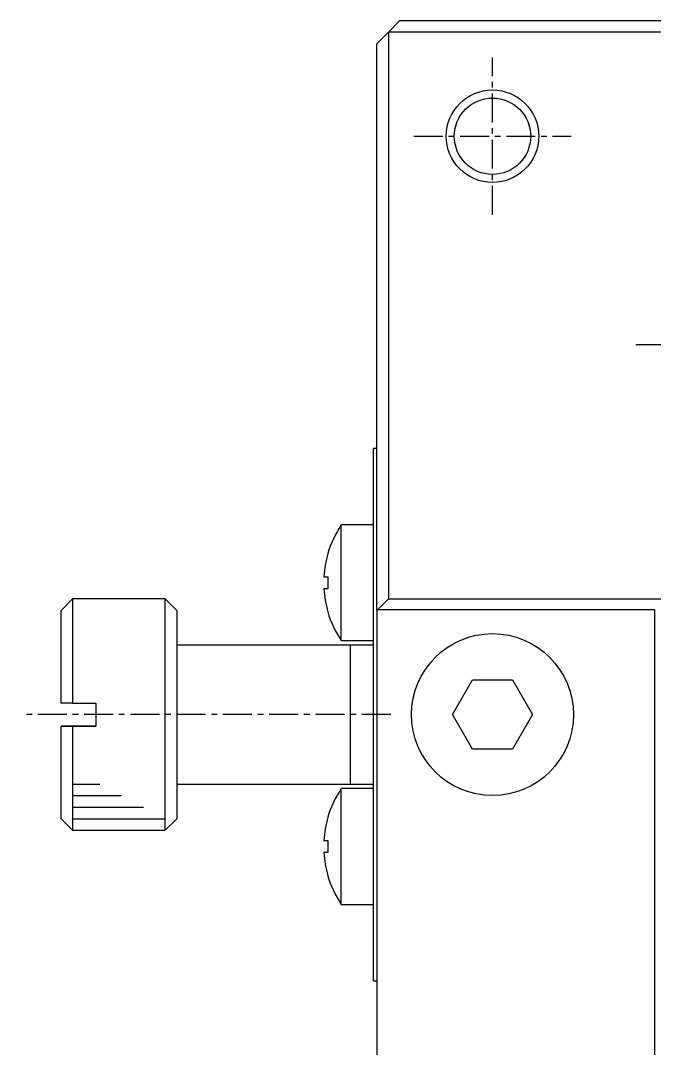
# Model space of a CAD drawing. Extents: x 61 to 317, y 68 to 332.
# Drawn here: x 82.99 to 110.39, y 263.73 to 308.16 of the extents above; entities that cross this region are included whole.
import ezdxf

# ---------------------------------------------------------------- set-up
doc = ezdxf.new("R2010")
doc.units = 0
doc.linetypes.add('CENTER', pattern=[2, 1.25, -0.25, 0.25, -0.25])
doc.layers.get('0').update_dxf_attribs({"linetype": 'CONTINUOUS'})
doc.layers.add('CENTER', color=1, linetype='CENTER')

msp = doc.modelspace()

# ---------------------------------------------------------------- linework, layer by layer
at = {"color": 7, "linetype": 'CONTINUOUS'}
for p, q in [((99.387, 308.163), (98.887, 307.663)), ((99.387, 308.163), (121.387, 308.163)), ((98.887, 307.663), (98.387, 307.163)), ((157.887, 307.663), (98.887, 307.663)), ((98.887, 307.663), (98.887, 283.163)), ((98.387, 282.663), (98.387, 307.163)), ((98.237, 283.863), (98.237, 289.663)), ((96.845, 281.363), (96.845, 286.363)), ((98.237, 286.363), (96.845, 286.363)), ((96.268, 285.125), (96.274, 285.122)), ((96.102, 284.123), (96.274, 284.123)), ((96.274, 283.603), (96.102, 283.603)), ((98.237, 272.463), (98.237, 283.863)), ((85.237, 283.163), (84.737, 282.663)), ((85.237, 283.163), (85.237, 278.663)), ((89.237, 283.163), (85.237, 283.163)), ((89.737, 282.663), (89.237, 283.163)), ((89.237, 273.163), (89.237, 283.163)), ((98.887, 283.163), (98.431, 282.707)), ((98.887, 283.163), (157.887, 283.163)), ((84.737, 278.663), (84.737, 282.663)), ((89.737, 282.663), (89.737, 273.663)), ((89.737, 282.663), (89.737, 281.163)), ((96.274, 282.604), (96.268, 282.601)), ((96.274, 282.604), (96.268, 282.601)), ((98.431, 282.707), (98.387, 282.663)), ((98.387, 282.663), (98.387, 248.163)), ((98.431, 282.707), (110.387, 282.707)), ((96.845, 281.363), (98.237, 281.363)), ((97.237, 281.163), (89.737, 281.163)), ((89.737, 281.163), (89.737, 275.163)), ((89.737, 281.163), (89.737, 278.163)), ((97.237, 281.163), (97.237, 275.163)), ((97.237, 281.163), (97.237, 275.163)), ((98.237, 281.163), (97.237, 281.163)), ((101.655, 278.163), (102.521, 279.663)), ((102.521, 279.663), (104.253, 279.663)), ((104.253, 279.663), (105.119, 278.163)), ((85.237, 278.663), (84.737, 278.663)), ((85.237, 278.663), (86.237, 278.663)), ((86.237, 278.663), (86.237, 277.663)), ((89.737, 278.163), (89.737, 275.163)), ((102.521, 276.663), (101.655, 278.163)), ((105.119, 278.163), (104.253, 276.663)), ((84.737, 273.663), (84.737, 277.663)), ((85.237, 277.663), (84.737, 277.663)), ((84.737, 277.663), (85.237, 277.663)), ((85.237, 277.663), (85.237, 273.163)), ((86.237, 277.663), (85.237, 277.663)), ((85.237, 277.663), (86.237, 277.663)), ((104.253, 276.663), (102.521, 276.663)), ((89.737, 275.163), (89.737, 273.663)), ((89.737, 275.163), (97.237, 275.163)), ((97.237, 275.163), (98.237, 275.163)), ((96.845, 269.963), (96.845, 274.963)), ((98.237, 274.963), (96.845, 274.963)), ((96.268, 273.725), (96.274, 273.722)), ((84.737, 273.663), (85.237, 273.163)), ((89.237, 273.163), (89.737, 273.663)), ((85.237, 273.163), (89.237, 273.163)), ((96.102, 272.723), (96.274, 272.723)), ((98.237, 271.388), (98.237, 272.463)), ((96.274, 272.203), (96.102, 272.203)), ((96.274, 271.204), (96.268, 271.201)), ((96.274, 271.204), (96.268, 271.201)), ((98.237, 266.663), (98.237, 271.388)), ((96.845, 269.963), (98.237, 269.963))]:
    msp.add_line(p, q, dxfattribs=at)
at = {"color": 9, "linetype": 'CONTINUOUS'}
for p, q in [((98.387, 289.663), (98.237, 289.663)), ((110.387, 282.707), (110.387, 248.163)), ((98.237, 266.663), (98.387, 266.663))]:
    msp.add_line(p, q, dxfattribs=at)
at = {"color": 3, "linetype": 'CONTINUOUS'}
for p, q in [((85.237, 275.163), (86.416, 275.163)), ((85.237, 274.663), (87.356, 274.663)), ((85.237, 274.163), (88.297, 274.163)), ((85.237, 273.663), (89.237, 273.663))]:
    msp.add_line(p, q, dxfattribs=at)
at = {"color": 7, "linetype": 'CONTINUOUS'}
for points in [[(96.274, 284.123, 0), (96.274, 284.119, 0), (96.274, 284.115, 0), (96.274, 284.111, 0), (96.274, 284.107, 0), (96.273, 284.103, 0), (96.273, 284.099, 0), (96.273, 284.095, 0), (96.273, 284.091, 0), (96.273, 284.087, 0), (96.272, 284.082, 0), (96.272, 284.078, 0), (96.272, 284.074, 0), (96.272, 284.07, 0), (96.272, 284.066, 0), (96.272, 284.062, 0), (96.271, 284.058, 0), (96.271, 284.054, 0), (96.271, 284.05, 0), (96.271, 284.046, 0), (96.271, 284.042, 0), (96.271, 284.038, 0), (96.27, 284.034, 0), (96.27, 284.03, 0), (96.27, 284.026, 0), (96.27, 284.022, 0), (96.27, 284.017, 0), (96.27, 284.013, 0), (96.27, 284.009, 0), (96.27, 284.005, 0), (96.269, 284.001, 0), (96.269, 283.997, 0), (96.269, 283.993, 0), (96.269, 283.989, 0), (96.269, 283.985, 0), (96.269, 283.981, 0), (96.269, 283.977, 0), (96.269, 283.973, 0), (96.269, 283.969, 0), (96.269, 283.965, 0), (96.269, 283.961, 0), (96.268, 283.957, 0), (96.268, 283.952, 0), (96.268, 283.948, 0), (96.268, 283.944, 0), (96.268, 283.94, 0), (96.268, 283.936, 0), (96.268, 283.932, 0), (96.268, 283.928, 0), (96.268, 283.924, 0), (96.268, 283.92, 0), (96.268, 283.916, 0), (96.268, 283.912, 0), (96.268, 283.908, 0), (96.268, 283.904, 0), (96.268, 283.9, 0), (96.268, 283.896, 0), (96.268, 283.892, 0), (96.268, 283.887, 0), (96.268, 283.883, 0), (96.268, 283.879, 0), (96.268, 283.875, 0), (96.268, 283.871, 0), (96.268, 283.867, 0), (96.268, 283.863, 0), (96.268, 283.859, 0), (96.268, 283.855, 0), (96.268, 283.851, 0), (96.268, 283.847, 0), (96.268, 283.843, 0), (96.268, 283.839, 0), (96.268, 283.835, 0), (96.268, 283.831, 0), (96.268, 283.826, 0), (96.268, 283.822, 0), (96.268, 283.818, 0), (96.268, 283.814, 0), (96.268, 283.81, 0), (96.268, 283.806, 0), (96.268, 283.802, 0), (96.268, 283.798, 0), (96.268, 283.794, 0), (96.268, 283.79, 0), (96.268, 283.786, 0), (96.268, 283.782, 0), (96.268, 283.778, 0), (96.268, 283.774, 0), (96.268, 283.77, 0), (96.269, 283.766, 0), (96.269, 283.761, 0), (96.269, 283.757, 0), (96.269, 283.753, 0), (96.269, 283.749, 0), (96.269, 283.745, 0), (96.269, 283.741, 0), (96.269, 283.737, 0), (96.269, 283.733, 0), (96.269, 283.729, 0), (96.269, 283.725, 0), (96.27, 283.721, 0), (96.27, 283.717, 0), (96.27, 283.713, 0), (96.27, 283.709, 0), (96.27, 283.705, 0), (96.27, 283.7, 0), (96.27, 283.696, 0), (96.27, 283.692, 0), (96.271, 283.688, 0), (96.271, 283.684, 0), (96.271, 283.68, 0), (96.271, 283.676, 0), (96.271, 283.672, 0), (96.271, 283.668, 0), (96.272, 283.664, 0), (96.272, 283.66, 0), (96.272, 283.656, 0), (96.272, 283.652, 0), (96.272, 283.648, 0), (96.272, 283.644, 0), (96.273, 283.64, 0), (96.273, 283.636, 0), (96.273, 283.631, 0), (96.273, 283.627, 0), (96.273, 283.623, 0), (96.274, 283.619, 0), (96.274, 283.615, 0), (96.274, 283.611, 0), (96.274, 283.607, 0), (96.274, 283.603, 0)], [(96.274, 272.723, 0), (96.274, 272.719, 0), (96.274, 272.715, 0), (96.274, 272.711, 0), (96.274, 272.707, 0), (96.273, 272.703, 0), (96.273, 272.699, 0), (96.273, 272.695, 0), (96.273, 272.691, 0), (96.273, 272.687, 0), (96.272, 272.682, 0), (96.272, 272.678, 0), (96.272, 272.674, 0), (96.272, 272.67, 0), (96.272, 272.666, 0), (96.272, 272.662, 0), (96.271, 272.658, 0), (96.271, 272.654, 0), (96.271, 272.65, 0), (96.271, 272.646, 0), (96.271, 272.642, 0), (96.271, 272.638, 0), (96.27, 272.634, 0), (96.27, 272.63, 0), (96.27, 272.626, 0), (96.27, 272.622, 0), (96.27, 272.617, 0), (96.27, 272.613, 0), (96.27, 272.609, 0), (96.27, 272.605, 0), (96.269, 272.601, 0), (96.269, 272.597, 0), (96.269, 272.593, 0), (96.269, 272.589, 0), (96.269, 272.585, 0), (96.269, 272.581, 0), (96.269, 272.577, 0), (96.269, 272.573, 0), (96.269, 272.569, 0), (96.269, 272.565, 0), (96.269, 272.561, 0), (96.268, 272.557, 0), (96.268, 272.552, 0), (96.268, 272.548, 0), (96.268, 272.544, 0), (96.268, 272.54, 0), (96.268, 272.536, 0), (96.268, 272.532, 0), (96.268, 272.528, 0), (96.268, 272.524, 0), (96.268, 272.52, 0), (96.268, 272.516, 0), (96.268, 272.512, 0), (96.268, 272.508, 0), (96.268, 272.504, 0), (96.268, 272.5, 0), (96.268, 272.496, 0), (96.268, 272.492, 0), (96.268, 272.487, 0), (96.268, 272.483, 0), (96.268, 272.479, 0), (96.268, 272.475, 0), (96.268, 272.471, 0), (96.268, 272.467, 0), (96.268, 272.463, 0), (96.268, 272.459, 0), (96.268, 272.455, 0), (96.268, 272.451, 0), (96.268, 272.447, 0), (96.268, 272.443, 0), (96.268, 272.439, 0), (96.268, 272.435, 0), (96.268, 272.431, 0), (96.268, 272.426, 0), (96.268, 272.422, 0), (96.268, 272.418, 0), (96.268, 272.414, 0), (96.268, 272.41, 0), (96.268, 272.406, 0), (96.268, 272.402, 0), (96.268, 272.398, 0), (96.268, 272.394, 0), (96.268, 272.39, 0), (96.268, 272.386, 0), (96.268, 272.382, 0), (96.268, 272.378, 0), (96.268, 272.374, 0), (96.268, 272.37, 0), (96.269, 272.366, 0), (96.269, 272.361, 0), (96.269, 272.357, 0), (96.269, 272.353, 0), (96.269, 272.349, 0), (96.269, 272.345, 0), (96.269, 272.341, 0), (96.269, 272.337, 0), (96.269, 272.333, 0), (96.269, 272.329, 0), (96.269, 272.325, 0), (96.27, 272.321, 0), (96.27, 272.317, 0), (96.27, 272.313, 0), (96.27, 272.309, 0), (96.27, 272.305, 0), (96.27, 272.3, 0), (96.27, 272.296, 0), (96.27, 272.292, 0), (96.271, 272.288, 0), (96.271, 272.284, 0), (96.271, 272.28, 0), (96.271, 272.276, 0), (96.271, 272.272, 0), (96.271, 272.268, 0), (96.272, 272.264, 0), (96.272, 272.26, 0), (96.272, 272.256, 0), (96.272, 272.252, 0), (96.272, 272.248, 0), (96.272, 272.244, 0), (96.273, 272.24, 0), (96.273, 272.236, 0), (96.273, 272.231, 0), (96.273, 272.227, 0), (96.273, 272.223, 0), (96.274, 272.219, 0), (96.274, 272.215, 0), (96.274, 272.211, 0), (96.274, 272.207, 0), (96.274, 272.203, 0)]]:
    msp.add_polyline3d(points, dxfattribs=at)
at = {"color": 3, "linetype": 'CONTINUOUS'}
msp.add_circle((103.387, 303.163), 2, dxfattribs=at)
at = {"color": 7, "linetype": 'CONTINUOUS'}
for centre, radius in [((103.387, 303.163), 1.65), ((103.387, 278.163), 3.5)]:
    msp.add_circle(centre, radius, dxfattribs=at)
for centre, radius, start, end in [((100.587, 283.863), 4.5, 146.251, 163.7142), ((100.587, 283.863), 4.492, 163.7306, 176.6822), ((100.587, 283.863), 4.492, 183.3178, 196.2694), ((100.587, 283.863), 4.5, 196.2858, 213.749), ((100.587, 272.463), 4.5, 146.251, 163.7142), ((100.587, 272.463), 4.492, 163.7306, 176.6822), ((100.587, 272.463), 4.492, 183.3178, 196.2694), ((100.587, 272.463), 4.5, 196.2858, 213.749)]:
    msp.add_arc(centre, radius, start, end, dxfattribs=at)
at = {"layer": 'CENTER', "color": 1, "linetype": 'CENTER'}
for p, q in [((103.387, 299.763), (103.387, 306.563)), ((99.987, 303.163), (106.787, 303.163)), ((109.587, 294.163), (115.187, 294.163)), ((98.987, 278.163), (82.987, 278.163))]:
    msp.add_line(p, q, dxfattribs=at)

doc.saveas('drawing.dxf')
